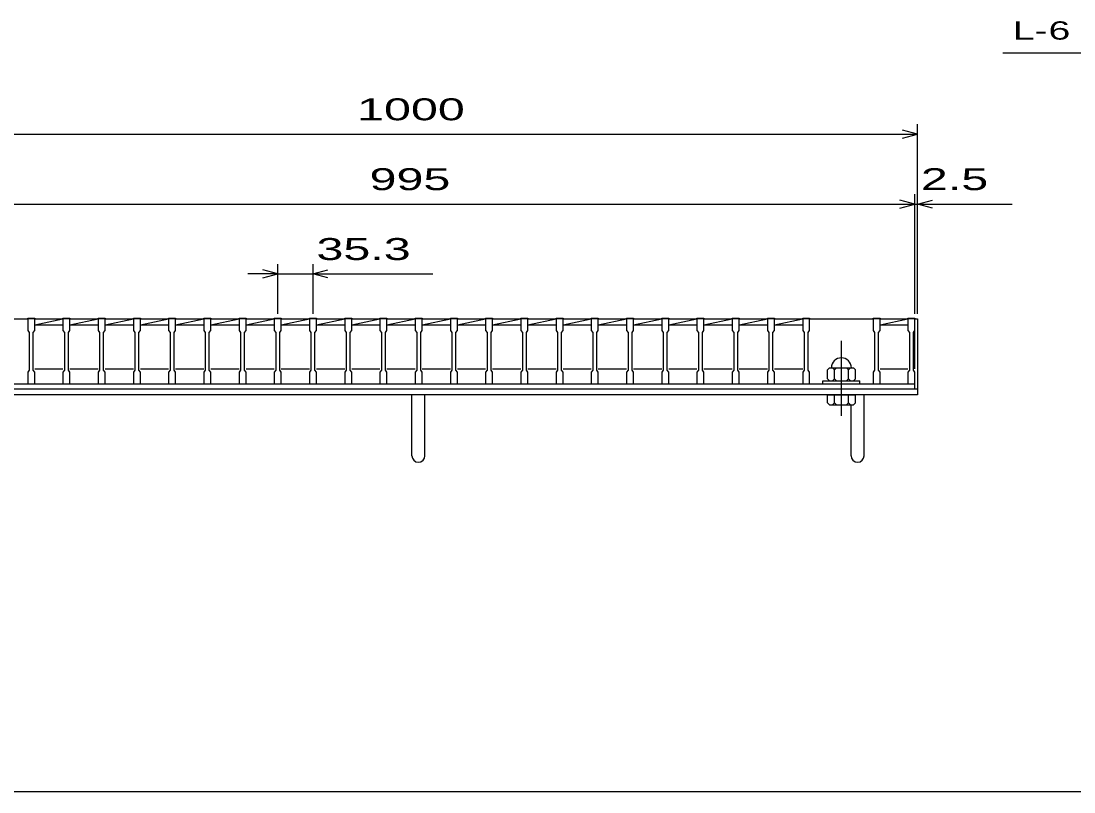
# Model space of a CAD drawing. Units: millimetres, scale not verified. Extents: x -1820 to 1731, y -1282 to 1054.
# Drawn here: x -1249 to -194, y -1146 to -374 of the extents above; entities that cross this region are included whole.
import ezdxf
from ezdxf.enums import TextEntityAlignment as Align

# ---------------------------------------------------------------- set-up
doc = ezdxf.new("R2010")
doc.units = ezdxf.units.MM
doc.header["$LTSCALE"] = 10
doc.linetypes.add('CHAIN', pattern=[18.5, 12, -1.5, 3.5, -1.5])
for name, color, linetype, lineweight in [('0_2', 150, 'Continuous', 25), ('16', 3, 'Continuous', 25), ('19', 6, 'Continuous', 25), ('22', 4, 'Continuous', 25)]:
    doc.layers.add(name, color=color, linetype=linetype, lineweight=lineweight)
doc.styles.add('ベクトル', font='')
doc.styles.get('ベクトル').set_extended_font_data('ベクトル')

msp = doc.modelspace()

# ---------------------------------------------------------------- linework, layer by layer
at = {"layer": '0_2'}
msp.add_line((1731, -1146.5), (-1729, -1146.5), dxfattribs=at)
at = {"layer": '16'}
for p, q in [((-1305.7, -672.5), (-1242.1, -672.5)), ((-1242.1, -672.5), (-1242.1, -671.8)), ((-1242.1, -671.8), (-1235.1, -671.8)), ((-1242.1, -672.5), (-1242.1, -684)), ((-1235.1, -672.5), (-1242.1, -672.5)), ((-1235.1, -671.8), (-1235.1, -672.5)), ((-1235.1, -684), (-1235.1, -672.5)), ((-1235.1, -672.5), (-1206.8, -672.5)), ((-1235.1, -678.5), (-1206.8, -672.5)), ((-1206.8, -672.5), (-1206.8, -671.8)), ((-1206.8, -671.8), (-1199.8, -671.8)), ((-1206.8, -672.5), (-1206.8, -684)), ((-1199.8, -672.5), (-1206.8, -672.5)), ((-1199.8, -671.8), (-1199.8, -672.5)), ((-1199.8, -684), (-1199.8, -672.5)), ((-1199.8, -672.5), (-1171.5, -672.5)), ((-1199.8, -678.5), (-1171.5, -672.5)), ((-1171.5, -672.5), (-1171.5, -671.8)), ((-1171.5, -671.8), (-1164.5, -671.8)), ((-1171.5, -672.5), (-1171.5, -684)), ((-1164.5, -672.5), (-1171.5, -672.5)), ((-1164.5, -671.8), (-1164.5, -672.5)), ((-1164.5, -684), (-1164.5, -672.5)), ((-1164.5, -672.5), (-1136.2, -672.5)), ((-1164.5, -678.5), (-1136.2, -672.5)), ((-1136.2, -672.5), (-1136.2, -671.8)), ((-1136.2, -671.8), (-1129.2, -671.8)), ((-1136.2, -672.5), (-1136.2, -684)), ((-1129.2, -672.5), (-1136.2, -672.5)), ((-1129.2, -671.8), (-1129.2, -672.5)), ((-1129.2, -684), (-1129.2, -672.5)), ((-1129.2, -672.5), (-1100.9, -672.5)), ((-1129.2, -678.5), (-1100.9, -672.5)), ((-1100.9, -672.5), (-1100.9, -671.8)), ((-1100.9, -671.8), (-1093.9, -671.8)), ((-1100.9, -672.5), (-1100.9, -684)), ((-1093.9, -672.5), (-1100.9, -672.5)), ((-1093.9, -671.8), (-1093.9, -672.5)), ((-1093.9, -684), (-1093.9, -672.5)), ((-1093.9, -672.5), (-1065.6, -672.5)), ((-1093.9, -678.5), (-1065.6, -672.5)), ((-1065.6, -672.5), (-1065.6, -671.8)), ((-1065.6, -671.8), (-1058.6, -671.8)), ((-1065.6, -672.5), (-1065.6, -684)), ((-1058.6, -672.5), (-1065.6, -672.5)), ((-1058.6, -671.8), (-1058.6, -672.5)), ((-1058.6, -684), (-1058.6, -672.5)), ((-1058.6, -672.5), (-1030.3, -672.5)), ((-1058.6, -678.5), (-1030.3, -672.5)), ((-1030.3, -672.5), (-1030.3, -671.8)), ((-1030.3, -671.8), (-1023.3, -671.8)), ((-1030.3, -672.5), (-1030.3, -684)), ((-1023.3, -672.5), (-1030.3, -672.5)), ((-1023.3, -671.8), (-1023.3, -672.5)), ((-1023.3, -684), (-1023.3, -672.5)), ((-1023.3, -672.5), (-995, -672.5)), ((-1023.3, -678.5), (-995, -672.5)), ((-995, -672.5), (-995, -671.8)), ((-995, -671.8), (-988, -671.8)), ((-995, -672.5), (-995, -684)), ((-988, -672.5), (-995, -672.5)), ((-988, -671.8), (-988, -672.5)), ((-988, -684), (-988, -672.5)), ((-988, -672.5), (-959.7, -672.5)), ((-988, -678.5), (-959.7, -672.5)), ((-959.7, -672.5), (-959.7, -671.8)), ((-959.7, -671.8), (-952.7, -671.8)), ((-959.7, -672.5), (-959.7, -684)), ((-952.7, -672.5), (-959.7, -672.5)), ((-952.7, -671.8), (-952.7, -672.5)), ((-952.7, -684), (-952.7, -672.5)), ((-952.7, -672.5), (-924.4, -672.5)), ((-952.7, -678.5), (-924.4, -672.5)), ((-924.4, -672.5), (-924.4, -671.8)), ((-924.4, -671.8), (-917.4, -671.8)), ((-924.4, -672.5), (-924.4, -684)), ((-917.4, -672.5), (-924.4, -672.5)), ((-917.4, -671.8), (-917.4, -672.5)), ((-917.4, -684), (-917.4, -672.5)), ((-917.4, -672.5), (-889.1, -672.5)), ((-917.4, -678.5), (-889.1, -672.5)), ((-889.1, -672.5), (-889.1, -671.8)), ((-889.1, -671.8), (-882.1, -671.8)), ((-889.1, -672.5), (-889.1, -684)), ((-882.1, -672.5), (-889.1, -672.5)), ((-882.1, -671.8), (-882.1, -672.5)), ((-882.1, -684), (-882.1, -672.5)), ((-882.1, -672.5), (-853.8, -672.5)), ((-882.1, -678.5), (-853.8, -672.5)), ((-853.8, -672.5), (-853.8, -671.8)), ((-853.8, -671.8), (-846.8, -671.8)), ((-853.8, -672.5), (-853.8, -684)), ((-846.8, -672.5), (-853.8, -672.5)), ((-846.8, -671.8), (-846.8, -672.5)), ((-846.8, -684), (-846.8, -672.5)), ((-846.8, -672.5), (-818.5, -672.5)), ((-846.8, -678.5), (-818.5, -672.5)), ((-818.5, -672.5), (-818.5, -671.8)), ((-818.5, -671.8), (-811.5, -671.8)), ((-818.5, -672.5), (-818.5, -684)), ((-811.5, -672.5), (-818.5, -672.5)), ((-811.5, -671.8), (-811.5, -672.5)), ((-811.5, -684), (-811.5, -672.5)), ((-811.5, -672.5), (-783.2, -672.5)), ((-811.5, -678.5), (-783.2, -672.5)), ((-783.2, -672.5), (-783.2, -671.8)), ((-783.2, -671.8), (-776.2, -671.8)), ((-783.2, -672.5), (-783.2, -684)), ((-776.2, -672.5), (-783.2, -672.5)), ((-776.2, -671.8), (-776.2, -672.5)), ((-776.2, -684), (-776.2, -672.5)), ((-776.2, -672.5), (-747.9, -672.5)), ((-776.2, -678.5), (-747.9, -672.5)), ((-747.9, -672.5), (-747.9, -671.8)), ((-747.9, -671.8), (-740.9, -671.8)), ((-747.9, -672.5), (-747.9, -684)), ((-740.9, -672.5), (-747.9, -672.5)), ((-740.9, -671.8), (-740.9, -672.5)), ((-740.9, -684), (-740.9, -672.5)), ((-740.9, -672.5), (-712.6, -672.5)), ((-740.9, -678.5), (-712.6, -672.5)), ((-712.6, -672.5), (-712.6, -671.8)), ((-712.6, -671.8), (-705.6, -671.8)), ((-712.6, -672.5), (-712.6, -684)), ((-705.6, -672.5), (-712.6, -672.5)), ((-705.6, -671.8), (-705.6, -672.5)), ((-705.6, -684), (-705.6, -672.5)), ((-705.6, -672.5), (-677.3, -672.5)), ((-705.6, -678.5), (-677.3, -672.5)), ((-677.3, -672.5), (-677.3, -671.8)), ((-677.3, -671.8), (-670.3, -671.8)), ((-677.3, -672.5), (-677.3, -684)), ((-670.3, -672.5), (-677.3, -672.5)), ((-670.3, -671.8), (-670.3, -672.5)), ((-670.3, -684), (-670.3, -672.5)), ((-670.3, -672.5), (-642, -672.5)), ((-670.3, -678.5), (-642, -672.5)), ((-642, -672.5), (-642, -671.8)), ((-642, -671.8), (-635, -671.8)), ((-642, -672.5), (-642, -684)), ((-635, -672.5), (-642, -672.5)), ((-635, -671.8), (-635, -672.5)), ((-635, -684), (-635, -672.5)), ((-635, -672.5), (-606.7, -672.5)), ((-635, -678.5), (-606.7, -672.5)), ((-606.7, -672.5), (-606.7, -671.8)), ((-606.7, -671.8), (-599.7, -671.8)), ((-606.7, -672.5), (-606.7, -684)), ((-599.7, -672.5), (-606.7, -672.5)), ((-599.7, -671.8), (-599.7, -672.5)), ((-599.7, -684), (-599.7, -672.5)), ((-599.7, -672.5), (-571.4, -672.5)), ((-599.7, -678.5), (-571.4, -672.5)), ((-571.4, -672.5), (-571.4, -671.8)), ((-571.4, -671.8), (-564.4, -671.8)), ((-571.4, -672.5), (-571.4, -684)), ((-564.4, -672.5), (-571.4, -672.5)), ((-564.4, -671.8), (-564.4, -672.5)), ((-564.4, -684), (-564.4, -672.5)), ((-564.4, -672.5), (-536.1, -672.5)), ((-564.4, -678.5), (-536.1, -672.5)), ((-536.1, -672.5), (-536.1, -671.8)), ((-536.1, -671.8), (-529.1, -671.8)), ((-536.1, -672.5), (-536.1, -684)), ((-529.1, -672.5), (-536.1, -672.5)), ((-529.1, -671.8), (-529.1, -672.5)), ((-529.1, -684), (-529.1, -672.5)), ((-529.1, -672.5), (-500.8, -672.5)), ((-529.1, -678.5), (-500.8, -672.5)), ((-500.8, -672.5), (-500.8, -671.8)), ((-500.8, -671.8), (-493.8, -671.8)), ((-500.8, -672.5), (-500.8, -684)), ((-493.8, -672.5), (-500.8, -672.5)), ((-493.8, -671.8), (-493.8, -672.5)), ((-493.8, -684), (-493.8, -672.5)), ((-493.8, -672.5), (-465.5, -672.5)), ((-493.8, -678.5), (-465.5, -672.5)), ((-465.5, -672.5), (-465.5, -671.8)), ((-465.5, -671.8), (-458.5, -671.8)), ((-465.5, -672.5), (-465.5, -684)), ((-458.5, -672.5), (-465.5, -672.5)), ((-458.5, -671.8), (-458.5, -672.5)), ((-458.5, -684), (-458.5, -672.5)), ((-458.5, -672.5), (-394.9, -672.5)), ((-394.9, -672.5), (-394.9, -671.8)), ((-394.9, -671.8), (-387.9, -671.8)), ((-394.9, -672.5), (-394.9, -684)), ((-387.9, -672.5), (-394.9, -672.5)), ((-387.9, -671.8), (-387.9, -672.5)), ((-387.9, -684), (-387.9, -672.5)), ((-387.9, -672.5), (-360, -672.5)), ((-387.9, -678.5), (-360, -672.58)), ((-360, -672.5), (-360, -671.8)), ((-360, -671.8), (-353, -671.8)), ((-360, -672.5), (-360, -684)), ((-353, -672.5), (-360, -672.5)), ((-353, -671.8), (-353, -672.5)), ((-353, -684), (-353, -672.5)), ((-353, -722.5), (-353, -672.5)), ((-1242.1, -684), (-1240.6, -686)), ((-1236.6, -686), (-1235.1, -684)), ((-1235.1, -678.5), (-1206.8, -678.5)), ((-1206.8, -684), (-1205.3, -686)), ((-1201.3, -686), (-1199.8, -684)), ((-1199.8, -678.5), (-1171.5, -678.5)), ((-1171.5, -684), (-1170, -686)), ((-1166, -686), (-1164.5, -684)), ((-1164.5, -678.5), (-1136.2, -678.5)), ((-1136.2, -684), (-1134.7, -686)), ((-1130.7, -686), (-1129.2, -684)), ((-1129.2, -678.5), (-1100.9, -678.5)), ((-1100.9, -684), (-1099.4, -686)), ((-1095.4, -686), (-1093.9, -684)), ((-1093.9, -678.5), (-1065.6, -678.5)), ((-1065.6, -684), (-1064.1, -686)), ((-1060.1, -686), (-1058.6, -684)), ((-1058.6, -678.5), (-1030.3, -678.5)), ((-1030.3, -684), (-1028.8, -686)), ((-1024.8, -686), (-1023.3, -684)), ((-1023.3, -678.5), (-995, -678.5)), ((-995, -684), (-993.5, -686)), ((-989.5, -686), (-988, -684)), ((-988, -678.5), (-959.7, -678.5)), ((-959.7, -684), (-958.2, -686)), ((-954.2, -686), (-952.7, -684)), ((-952.7, -678.5), (-924.4, -678.5)), ((-924.4, -684), (-922.9, -686)), ((-918.9, -686), (-917.4, -684)), ((-917.4, -678.5), (-889.1, -678.5)), ((-889.1, -684), (-887.6, -686)), ((-883.6, -686), (-882.1, -684)), ((-882.1, -678.5), (-853.8, -678.5)), ((-853.8, -684), (-852.3, -686)), ((-848.3, -686), (-846.8, -684)), ((-846.8, -678.5), (-818.5, -678.5)), ((-818.5, -684), (-817, -686)), ((-813, -686), (-811.5, -684)), ((-811.5, -678.5), (-783.2, -678.5)), ((-783.2, -684), (-781.7, -686)), ((-777.7, -686), (-776.2, -684)), ((-776.2, -678.5), (-747.9, -678.5)), ((-747.9, -684), (-746.4, -686)), ((-742.4, -686), (-740.9, -684)), ((-740.9, -678.5), (-712.6, -678.5)), ((-712.6, -684), (-711.1, -686)), ((-707.1, -686), (-705.6, -684)), ((-705.6, -678.5), (-677.3, -678.5)), ((-677.3, -684), (-675.8, -686)), ((-671.8, -686), (-670.3, -684)), ((-670.3, -678.5), (-642, -678.5)), ((-642, -684), (-640.5, -686)), ((-636.5, -686), (-635, -684)), ((-635, -678.5), (-606.7, -678.5)), ((-606.7, -684), (-605.2, -686)), ((-601.2, -686), (-599.7, -684)), ((-599.7, -678.5), (-571.4, -678.5)), ((-571.4, -684), (-569.9, -686)), ((-565.9, -686), (-564.4, -684)), ((-564.4, -678.5), (-536.1, -678.5)), ((-536.1, -684), (-534.6, -686)), ((-530.6, -686), (-529.1, -684)), ((-529.1, -678.5), (-500.8, -678.5)), ((-500.8, -684), (-499.3, -686)), ((-495.3, -686), (-493.8, -684)), ((-493.8, -678.5), (-465.5, -678.5)), ((-465.5, -684), (-464, -686)), ((-460, -686), (-458.5, -684)), ((-394.9, -684), (-393.4, -686)), ((-389.4, -686), (-387.9, -684)), ((-387.9, -678.5), (-360, -678.5)), ((-360, -684), (-358.5, -686)), ((-354.5, -686), (-353, -684)), ((-1240.6, -686), (-1240.6, -724)), ((-1236.6, -724), (-1236.6, -686)), ((-1205.3, -686), (-1205.3, -724)), ((-1201.3, -724), (-1201.3, -686)), ((-1170, -686), (-1170, -724)), ((-1166, -724), (-1166, -686)), ((-1134.7, -686), (-1134.7, -724)), ((-1130.7, -724), (-1130.7, -686)), ((-1099.4, -686), (-1099.4, -724)), ((-1095.4, -724), (-1095.4, -686)), ((-1064.1, -686), (-1064.1, -724)), ((-1060.1, -724), (-1060.1, -686)), ((-1028.8, -686), (-1028.8, -724)), ((-1024.8, -724), (-1024.8, -686)), ((-993.5, -686), (-993.5, -724)), ((-989.5, -724), (-989.5, -686)), ((-958.2, -686), (-958.2, -724)), ((-954.2, -724), (-954.2, -686)), ((-922.9, -686), (-922.9, -724)), ((-918.9, -724), (-918.9, -686)), ((-887.6, -686), (-887.6, -724)), ((-883.6, -724), (-883.6, -686)), ((-852.3, -686), (-852.3, -724)), ((-848.3, -724), (-848.3, -686)), ((-817, -686), (-817, -724)), ((-813, -724), (-813, -686)), ((-781.7, -686), (-781.7, -724)), ((-777.7, -724), (-777.7, -686)), ((-746.4, -686), (-746.4, -724)), ((-742.4, -724), (-742.4, -686)), ((-711.1, -686), (-711.1, -724)), ((-707.1, -724), (-707.1, -686)), ((-675.8, -686), (-675.8, -724)), ((-671.8, -724), (-671.8, -686)), ((-640.5, -686), (-640.5, -724)), ((-636.5, -724), (-636.5, -686)), ((-605.2, -686), (-605.2, -724)), ((-601.2, -724), (-601.2, -686)), ((-569.9, -686), (-569.9, -724)), ((-565.9, -724), (-565.9, -686)), ((-534.6, -686), (-534.6, -724)), ((-530.6, -724), (-530.6, -686)), ((-499.3, -686), (-499.3, -724)), ((-495.3, -724), (-495.3, -686)), ((-464, -686), (-464, -724)), ((-460, -724), (-460, -686)), ((-393.4, -686), (-393.4, -724)), ((-389.4, -724), (-389.4, -686)), ((-358.5, -686), (-358.5, -724)), ((-354.5, -724), (-354.5, -686)), ((-1240.6, -724), (-1242.1, -726)), ((-1242.1, -726), (-1242.1, -737.5)), ((-1235.1, -726), (-1236.6, -724)), ((-1235.1, -722.5), (-1206.8, -722.5)), ((-1235.1, -737.5), (-1235.1, -726)), ((-1205.3, -724), (-1206.8, -726)), ((-1206.8, -726), (-1206.8, -737.5)), ((-1199.8, -726), (-1201.3, -724)), ((-1199.8, -722.5), (-1171.5, -722.5)), ((-1199.8, -737.5), (-1199.8, -726)), ((-1170, -724), (-1171.5, -726)), ((-1171.5, -726), (-1171.5, -737.5)), ((-1164.5, -726), (-1166, -724)), ((-1164.5, -722.5), (-1136.2, -722.5)), ((-1164.5, -737.5), (-1164.5, -726)), ((-1134.7, -724), (-1136.2, -726)), ((-1136.2, -726), (-1136.2, -737.5)), ((-1129.2, -726), (-1130.7, -724)), ((-1129.2, -722.5), (-1100.9, -722.5)), ((-1129.2, -737.5), (-1129.2, -726)), ((-1099.4, -724), (-1100.9, -726)), ((-1100.9, -726), (-1100.9, -737.5)), ((-1093.9, -726), (-1095.4, -724)), ((-1093.9, -722.5), (-1065.6, -722.5)), ((-1093.9, -737.5), (-1093.9, -726)), ((-1064.1, -724), (-1065.6, -726)), ((-1065.6, -726), (-1065.6, -737.5)), ((-1058.6, -726), (-1060.1, -724)), ((-1058.6, -722.5), (-1030.3, -722.5)), ((-1058.6, -737.5), (-1058.6, -726)), ((-1028.8, -724), (-1030.3, -726)), ((-1030.3, -726), (-1030.3, -737.5)), ((-1023.3, -726), (-1024.8, -724)), ((-1023.3, -722.5), (-995, -722.5)), ((-1023.3, -737.5), (-1023.3, -726)), ((-993.5, -724), (-995, -726)), ((-995, -726), (-995, -737.5)), ((-988, -726), (-989.5, -724)), ((-988, -722.5), (-959.7, -722.5)), ((-988, -737.5), (-988, -726)), ((-958.2, -724), (-959.7, -726)), ((-959.7, -726), (-959.7, -737.5)), ((-952.7, -726), (-954.2, -724)), ((-952.7, -722.5), (-924.4, -722.5)), ((-952.7, -737.5), (-952.7, -726)), ((-922.9, -724), (-924.4, -726)), ((-924.4, -726), (-924.4, -737.5)), ((-917.4, -726), (-918.9, -724)), ((-917.4, -722.5), (-889.1, -722.5)), ((-917.4, -737.5), (-917.4, -726)), ((-887.6, -724), (-889.1, -726)), ((-889.1, -726), (-889.1, -737.5)), ((-882.1, -726), (-883.6, -724)), ((-882.1, -722.5), (-853.8, -722.5)), ((-882.1, -737.5), (-882.1, -726)), ((-852.3, -724), (-853.8, -726)), ((-853.8, -726), (-853.8, -737.5)), ((-846.8, -726), (-848.3, -724)), ((-846.8, -722.5), (-818.5, -722.5)), ((-846.8, -737.5), (-846.8, -726)), ((-817, -724), (-818.5, -726)), ((-818.5, -726), (-818.5, -737.5)), ((-811.5, -726), (-813, -724)), ((-811.5, -722.5), (-783.2, -722.5)), ((-811.5, -737.5), (-811.5, -726)), ((-781.7, -724), (-783.2, -726)), ((-783.2, -726), (-783.2, -737.5)), ((-776.2, -726), (-777.7, -724)), ((-776.2, -722.5), (-747.9, -722.5)), ((-776.2, -737.5), (-776.2, -726)), ((-746.4, -724), (-747.9, -726)), ((-747.9, -726), (-747.9, -737.5)), ((-740.9, -726), (-742.4, -724)), ((-740.9, -722.5), (-712.6, -722.5)), ((-740.9, -737.5), (-740.9, -726)), ((-711.1, -724), (-712.6, -726)), ((-712.6, -726), (-712.6, -737.5)), ((-705.6, -726), (-707.1, -724)), ((-705.6, -722.5), (-677.3, -722.5)), ((-705.6, -737.5), (-705.6, -726)), ((-675.8, -724), (-677.3, -726)), ((-677.3, -726), (-677.3, -737.5)), ((-670.3, -726), (-671.8, -724)), ((-670.3, -722.5), (-642, -722.5)), ((-670.3, -737.5), (-670.3, -726)), ((-640.5, -724), (-642, -726)), ((-642, -726), (-642, -737.5)), ((-635, -726), (-636.5, -724)), ((-635, -722.5), (-606.7, -722.5)), ((-635, -737.5), (-635, -726)), ((-605.2, -724), (-606.7, -726)), ((-606.7, -726), (-606.7, -737.5)), ((-599.7, -726), (-601.2, -724)), ((-599.7, -722.5), (-571.4, -722.5)), ((-599.7, -737.5), (-599.7, -726)), ((-569.9, -724), (-571.4, -726)), ((-571.4, -726), (-571.4, -737.5)), ((-564.4, -726), (-565.9, -724)), ((-564.4, -722.5), (-536.1, -722.5)), ((-564.4, -737.5), (-564.4, -726)), ((-534.6, -724), (-536.1, -726)), ((-536.1, -726), (-536.1, -737.5)), ((-529.1, -726), (-530.6, -724)), ((-529.1, -722.5), (-500.8, -722.5)), ((-529.1, -737.5), (-529.1, -726)), ((-499.3, -724), (-500.8, -726)), ((-500.8, -726), (-500.8, -737.5)), ((-493.8, -726), (-495.3, -724)), ((-493.8, -722.5), (-465.5, -722.5)), ((-493.8, -737.5), (-493.8, -726)), ((-464, -724), (-465.5, -726)), ((-465.5, -726), (-465.5, -737.5)), ((-458.5, -726), (-460, -724)), ((-458.5, -737.5), (-458.5, -726)), ((-438.7, -721.5), (-440.7, -723.5)), ((-440.7, -732.5), (-440.7, -723.5)), ((-438.7, -721.5), (-414.7, -721.5)), ((-433.7, -723.5), (-435.7, -721.5)), ((-433.7, -723.5), (-431.7, -721.5)), ((-433.7, -732.5), (-433.7, -723.5)), ((-419.7, -723.5), (-421.7, -721.5)), ((-419.7, -723.5), (-417.7, -721.5)), ((-419.7, -732.5), (-419.7, -723.5)), ((-412.7, -723.5), (-414.7, -721.5)), ((-412.7, -732.5), (-412.7, -723.5)), ((-393.4, -724), (-394.9, -726)), ((-394.9, -726), (-394.9, -737.5)), ((-387.9, -726), (-389.4, -724)), ((-387.9, -722.5), (-360, -722.5)), ((-387.9, -737.5), (-387.9, -726)), ((-358.5, -724), (-360, -726)), ((-360, -726), (-360, -737.5)), ((-353, -726), (-354.5, -724)), ((-353, -737.5), (-353, -726)), ((-1348, -737.5), (-353, -737.5)), ((-1305.7, -737.5), (-1242.1, -737.5)), ((-1242.1, -737.5), (-1235.1, -737.5)), ((-1206.8, -737.5), (-1199.8, -737.5)), ((-1171.5, -737.5), (-1164.5, -737.5)), ((-1136.2, -737.5), (-1129.2, -737.5)), ((-1100.9, -737.5), (-1093.9, -737.5)), ((-1065.6, -737.5), (-1058.6, -737.5)), ((-1030.3, -737.5), (-1023.3, -737.5)), ((-995, -737.5), (-988, -737.5)), ((-959.7, -737.5), (-952.7, -737.5)), ((-924.4, -737.5), (-917.4, -737.5)), ((-889.1, -737.5), (-882.1, -737.5)), ((-853.8, -737.5), (-846.8, -737.5)), ((-818.5, -737.5), (-811.5, -737.5)), ((-783.2, -737.5), (-776.2, -737.5)), ((-747.9, -737.5), (-740.9, -737.5)), ((-712.6, -737.5), (-705.6, -737.5)), ((-677.3, -737.5), (-670.3, -737.5)), ((-642, -737.5), (-635, -737.5)), ((-606.7, -737.5), (-599.7, -737.5)), ((-571.4, -737.5), (-564.4, -737.5)), ((-536.1, -737.5), (-529.1, -737.5)), ((-500.8, -737.5), (-493.8, -737.5)), ((-465.5, -737.5), (-458.5, -737.5)), ((-458.5, -737.5), (-394.9, -737.5)), ((-445.2, -737.5), (-445.2, -734.5)), ((-445.2, -734.5), (-408.2, -734.5)), ((-445.2, -737.5), (-408.2, -737.5)), ((-440.7, -732.5), (-438.7, -734.5)), ((-435.7, -734.5), (-433.7, -732.5)), ((-433.7, -732.5), (-431.7, -734.5)), ((-421.7, -734.5), (-419.7, -732.5)), ((-419.7, -732.5), (-417.7, -734.5)), ((-414.7, -734.5), (-412.7, -732.5)), ((-408.2, -737.5), (-408.2, -734.5)), ((-394.9, -737.5), (-387.9, -737.5)), ((-360, -737.5), (-353, -737.5)), ((-353, -742.5), (-353, -737.5)), ((-1348, -742.5), (-353, -742.5))]:
    msp.add_line(p, q, dxfattribs=at)
at = {"layer": '16', "linetype": 'CHAIN'}
msp.add_line((-426.7, -769.5), (-426.7, -694.5), dxfattribs=at)
at = {"layer": '16'}
msp.add_arc((-426.7, -721.5), 10, 0, 180, dxfattribs=at)
at = {"layer": '19'}
for p, q in [((-353, -672.5), (-350.5, -672.5)), ((-350.5, -672.5), (-350.5, -742.5)), ((-1350.5, -742.5), (-350.5, -742.5)), ((-350.5, -748.5), (-1350.5, -748.5)), ((-857, -809.61), (-857, -748.5)), ((-844, -809.61), (-844, -748.5)), ((-440.7, -756.5), (-440.7, -748.5)), ((-440.7, -748.5), (-412.7, -748.5)), ((-433.7, -756.5), (-433.7, -748.5)), ((-419.7, -756.5), (-419.7, -748.5)), ((-412.7, -756.5), (-412.7, -748.5)), ((-404, -809.61), (-404, -748.5)), ((-350.5, -742.5), (-350.5, -748.5)), ((-440.7, -756.5), (-438.7, -758.5)), ((-438.7, -758.5), (-414.7, -758.5)), ((-433.7, -756.5), (-435.7, -758.5)), ((-431.7, -758.5), (-433.7, -756.5)), ((-419.7, -756.5), (-421.7, -758.5)), ((-417.7, -758.5), (-419.7, -756.5)), ((-417, -809.61), (-417, -758.5)), ((-414.7, -758.5), (-412.7, -756.5))]:
    msp.add_line(p, q, dxfattribs=at)
for centre in [(-850.5, -809.61), (-410.5, -809.61)]:
    msp.add_arc(centre, 6.5, 180, 0, dxfattribs=at)
at = {"layer": '22'}
for p, q in [((-265, -406), (-65, -406)), ((-350.5, -487.5), (-365.5, -483.5)), ((-350.5, -667.5), (-350.5, -477.5)), ((-1350.5, -487.5), (-350.5, -487.5)), ((-365.5, -491.5), (-350.5, -487.5)), ((-353, -667.5), (-353, -547.5)), ((-350.5, -667.5), (-350.5, -547.5)), ((-1348, -557.5), (-353, -557.5)), ((-353, -557.5), (-368, -553.5)), ((-368, -561.5), (-353, -557.5)), ((-353, -557.5), (-350.5, -557.5)), ((-350.5, -557.5), (-335.5, -553.5)), ((-335.5, -561.5), (-350.5, -557.5)), ((-350.5, -557.5), (-255.5, -557.5)), ((-991.5, -667.5), (-991.5, -617.5)), ((-956.2, -617.5), (-956.2, -667.5)), ((-991.5, -627.5), (-1021.5, -627.5)), ((-991.5, -627.5), (-1006.5, -623.5)), ((-1006.5, -631.5), (-991.5, -627.5)), ((-991.5, -627.5), (-956.2, -627.5)), ((-956.2, -627.5), (-941.2, -623.5)), ((-941.2, -631.5), (-956.2, -627.5)), ((-956.2, -627.5), (-836.2, -627.5))]:
    msp.add_line(p, q, dxfattribs=at)

# ---------------------------------------------------------------- texts
at = {"layer": '22', "color": 2, "style": 'ベクトル'}
for s, height, width, p in [('L-', 18.33, 1.6, (-255, -383.5)), (' 6 ', 18.33, 1.6, (-230, -383.5)), (' 1000 ', 21.99, 1.65, (-925.5, -462.5)), (' 995 ', 21.99, 1.65, (-913, -532.5)), (' 2.5 ', 21.99, 1.65, (-360.5, -532.5)), (' 35.3 ', 21.99, 1.65, (-966.2, -602.5))]:
    msp.add_text(s, height=height, dxfattribs=dict(at, width=width)).set_placement(p, align=Align.MIDDLE_LEFT)

doc.saveas('drawing.dxf')
